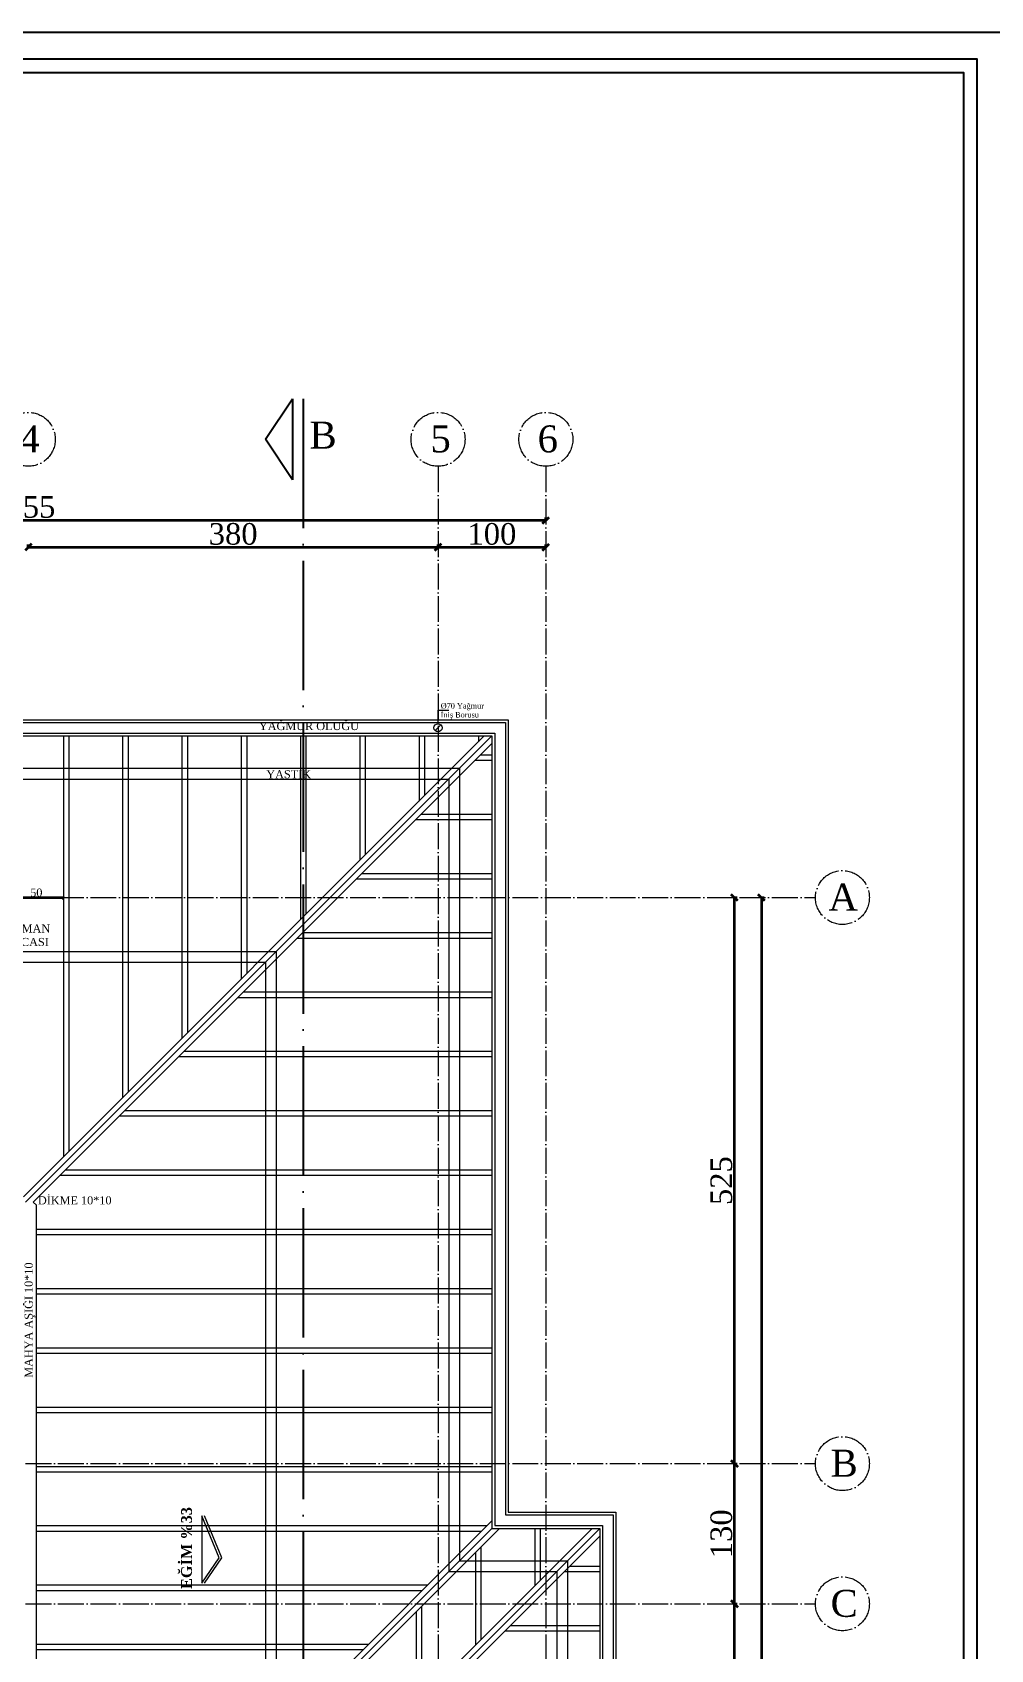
# Model space of a CAD drawing. Header units: metres. Extents: x -5196 to 34307, y 7076 to 19260.
# Drawn here: x 17656 to 18545, y 10674 to 12174 of the extents above; entities that cross this region are included whole.
import ezdxf

# ---------------------------------------------------------------- set-up
doc = ezdxf.new("R2010")
doc.units = ezdxf.units.M
doc.linetypes.add('ACAD_ISO04W100', pattern=[30, 24, -3, 0, -3])
doc.layers.add('YLZ-AKS', color=7, linetype='ACAD_ISO04W100', lineweight=5, true_color=0x2e2f36)
for name, color, linetype, lineweight in [('YLZ-ALAN HESABI', 41, 'Continuous', 35), ('YLZ-DUVAR', 151, 'Continuous', 20), ('YLZ-TEFRİŞ', 191, 'Continuous', 20), ('YLZ-YAĞMUR İNİŞ BORUSU', 223, 'Continuous', 15), ('YLZ-ÇATI', 241, 'Continuous', 13), ('YLZ-ÖLÇÜ', 251, 'Continuous', 5)]:
    doc.layers.add(name, color=color, linetype=linetype, lineweight=lineweight)
for name, color, linetype in [('YLZ-Kesit Çizgisi', 10, 'Continuous'), ('YLZ-PAFTA', 165, 'Continuous'), ('YLZ-YAZI', 113, 'Continuous')]:
    doc.layers.add(name, color=color, linetype=linetype)
doc.styles.add('ARIAL', font='times.ttf')
doc.dimstyles.new('YLZ - Dış Ölçü', dxfattribs={"dimscale": 2, "dimtxt": 10, "dimasz": 3, "dimexe": 1.25, "dimexo": 1, "dimgap": 1, "dimtad": 1, "dimdec": 1, "dimrnd": 0.5, "dimtxsty": 'ARIAL', "dimblk": 'OBLIQUE', "dimcen": 1, "dimclrd": 250, "dimclre": 250, "dimclrt": 150, "dimadec": 0, "dimazin": 0, "dimtfac": 1, "dimtdec": 1, "dimtmove": 1, "dimatfit": 3, "dimldrblk": 'OBLIQUE', "dimfxl": 0, "dimarcsym": 0})
doc.dimstyles.new('YLZ - İç Ölçü', dxfattribs={"dimscale": 0.75, "dimtxt": 10, "dimasz": 3, "dimexe": 1.25, "dimexo": 1, "dimgap": 1, "dimtad": 1, "dimdec": 1, "dimrnd": 0.5, "dimtxsty": 'ARIAL', "dimblk": 'OBLIQUE', "dimcen": 1, "dimclrd": 256, "dimclre": 256, "dimclrt": 125, "dimadec": 0, "dimazin": 0, "dimtfac": 1, "dimtdec": 1, "dimtmove": 1, "dimatfit": 3, "dimldrblk": 'OBLIQUE', "dimfxl": 0, "dimarcsym": 0})

# ---------------------------------------------------------------- blocks, each defined once
blk = doc.blocks.new('Çatı')
at = {"layer": 'YLZ-ÇATI'}
for p, q in [((19108.6, 10964.4), (19536.1, 11391.9)), ((19110.7, 10959.4), (19543.2, 11391.9)), ((19145.7, 11391.9), (19145.7, 11001.5)), ((19150.7, 11391.9), (19150.7, 11006.5)), ((19200.7, 11391.9), (19200.7, 11056.5)), ((19205.7, 11391.9), (19205.7, 11061.5)), ((19255.7, 11391.9), (19255.7, 11111.5)), ((19260.7, 11391.9), (19260.7, 11116.5)), ((19310.7, 11391.9), (19310.7, 11166.5)), ((19315.7, 11391.9), (19315.7, 11171.5)), ((19365.7, 11391.9), (19365.7, 11221.5)), ((19370.7, 11391.9), (19370.7, 11226.5)), ((19420.7, 11391.9), (19420.7, 11276.5)), ((19425.7, 11391.9), (19425.7, 11281.5)), ((19475.7, 11391.9), (19475.7, 11331.5)), ((19480.7, 11391.9), (19480.7, 11336.5)), ((19530.7, 11391.9), (19530.7, 11386.5)), ((19535.7, 11391.9), (19535.7, 11391.5)), ((19117.7, 10959.4), (19543.2, 11384.8)), ((19532.7, 11374.4), (19543.2, 11374.4)), ((19527.7, 11369.4), (19543.2, 11369.4)), ((19472.7, 11314.4), (19543.2, 11314.4)), ((19477.7, 11319.4), (19543.2, 11319.4)), ((19417.7, 11259.4), (19543.2, 11259.4)), ((19422.7, 11264.4), (19543.2, 11264.4)), ((19367.7, 11209.4), (19543.2, 11209.4)), ((19362.7, 11204.4), (19543.2, 11204.4)), ((19307.7, 11149.4), (19543.2, 11149.4)), ((19312.7, 11154.4), (19543.2, 11154.4)), ((19252.7, 11094.4), (19543.2, 11094.4)), ((19257.7, 11099.4), (19543.2, 11099.4)), ((19202.7, 11044.4), (19543.2, 11044.4)), ((19197.7, 11039.4), (19543.2, 11039.4)), ((19142.7, 10984.4), (19543.2, 10984.4)), ((19147.7, 10989.4), (19543.2, 10989.4)), ((19117.7, 10959.4), (19120.7, 10956.5)), ((19120.7, 10331.5), (19120.7, 10956.5)), ((19120.7, 10934.4), (19543.2, 10934.4)), ((19120.7, 10929.4), (19543.2, 10929.4)), ((19120.7, 10879.4), (19543.2, 10879.4)), ((19120.7, 10874.4), (19543.2, 10874.4)), ((19120.7, 10824.4), (19543.2, 10824.4)), ((19120.7, 10819.4), (19543.2, 10819.4)), ((19120.7, 10769.4), (19543.2, 10769.4)), ((19120.7, 10764.4), (19543.2, 10764.4)), ((19120.7, 10714.4), (19543.2, 10714.4)), ((19120.7, 10709.4), (19543.2, 10709.4)), ((19120.7, 10659.4), (19538.6, 10659.4)), ((19120.7, 10654.4), (19533.6, 10654.4)), ((19543.2, 10664), (19165.7, 10286.5)), ((19543.2, 10656.9), (19165.7, 10279.4)), ((19550.2, 10656.9), (19177.7, 10284.4)), ((19228.2, 10241.9), (19643.2, 10656.9)), ((19228.2, 10249), (19636.1, 10656.9)), ((19583.2, 10604), (19583.2, 10656.9)), ((19588.2, 10609), (19588.2, 10656.9)), ((19233.2, 10239.8), (19643.2, 10649.8)), ((19533.2, 10554), (19533.2, 10639.8)), ((19528.2, 10549), (19528.2, 10634.8)), ((19615.2, 10621.9), (19643.2, 10621.9)), ((19610.2, 10616.9), (19643.2, 10616.9)), ((19120.7, 10604.4), (19483.6, 10604.4)), ((19120.7, 10599.4), (19478.6, 10599.4)), ((19473.2, 10494), (19473.2, 10579.8)), ((19478.2, 10499), (19478.2, 10584.8)), ((19555.2, 10561.9), (19643.2, 10561.9)), ((19560.2, 10566.9), (19643.2, 10566.9)), ((19120.7, 10549.4), (19428.6, 10549.4)), ((19120.7, 10544.4), (19423.6, 10544.4))]:
    blk.add_line(p, q, dxfattribs=at)
for points in [[(18573.2, 11406.9), (19558.2, 11406.9), (19558.2, 10671.9), (19658.2, 10671.9), (19658.2, 9631.9), (18798.2, 9631.9), (18798.2, 9886.9), (18673.2, 9886.9), (18673.2, 10511.9), (18573.2, 10511.9)], [(18575.7, 11404.4), (19555.7, 11404.4), (19555.7, 10669.4), (19655.7, 10669.4), (19655.7, 9634.4), (18800.7, 9634.4), (18800.7, 9889.4), (18675.7, 9889.4), (18675.7, 10514.4), (18575.7, 10514.4)], [(18585.7, 11394.4), (19545.7, 11394.4), (19545.7, 10659.4), (19645.7, 10659.4), (19645.7, 9644.4), (18810.7, 9644.4), (18810.7, 9899.4), (18685.7, 9899.4), (18685.7, 10524.4), (18585.7, 10524.4)], [(18588.2, 11391.9), (19543.2, 11391.9), (19543.2, 10656.9), (19643.2, 10656.9), (19643.2, 9646.9), (18813.2, 9646.9), (18813.2, 9901.9), (18688.2, 9901.9), (18688.2, 10526.9), (18588.2, 10526.9)], [(18618.2, 11361.9), (19513.2, 11361.9), (19513.2, 10626.9), (19613.2, 10626.9), (19613.2, 9676.9), (18843.2, 9676.9), (18843.2, 9931.9), (18718.2, 9931.9), (18718.2, 10556.9), (18618.2, 10556.9)], [(18628.2, 11351.9), (19503.2, 11351.9), (19503.2, 10616.9), (19603.2, 10616.9), (19603.2, 9686.9), (18853.2, 9686.9), (18853.2, 9941.9), (18728.2, 9941.9), (18728.2, 10566.9), (18628.2, 10566.9)], [(18788.2, 11191.9), (19343.2, 11191.9), (19343.2, 10456.9), (19443.2, 10456.9), (19443.2, 9846.9), (19013.2, 9846.9), (19013.2, 10101.9), (18888.2, 10101.9), (18888.2, 10726.9), (18788.2, 10726.9)], [(18798.2, 11181.9), (19333.2, 11181.9), (19333.2, 10446.9), (19433.2, 10446.9), (19433.2, 9856.9), (19023.2, 9856.9), (19023.2, 10111.9), (18898.2, 10111.9), (18898.2, 10736.9), (18798.2, 10736.9)]]:
    blk.add_lwpolyline(points, close=True, dxfattribs=at)
blk = doc.blocks.new('Aks')
at = {"layer": 'YLZ-AKS'}
for p, q in [((479950.8, 4514594.6), (479950.8, 4512399.6)), ((480050.8, 4514594.6), (480050.8, 4512399.6)), ((478845.8, 4514194.6), (480300.8, 4514194.6)), ((478845.8, 4513669.6), (480300.8, 4513669.6)), ((478845.8, 4513539.6), (480300.8, 4513539.6))]:
    blk.add_line(p, q, dxfattribs=at)
for centre in [(479570.8, 4514619.6), (479950.8, 4514619.6), (480050.8, 4514619.6), (480325.8, 4514194.6), (480325.8, 4513669.6), (480325.8, 4513539.6)]:
    blk.add_circle(centre, 25, dxfattribs=at)
at = {"layer": 'YLZ-Kesit Çizgisi', "linetype": 'ACAD_ISO04W100', "ltscale": 5}
blk.add_line((479825.8, 4514657.1), (479825.8, 4512337.1), dxfattribs=at)
blk.add_lwpolyline([(479815.8, 4514582.1), (479790.8, 4514619.6), (479815.8, 4514657.1), (479815.8, 4514582.1)], dxfattribs=at)
at = {"layer": 'YLZ-Kesit Çizgisi', "linetype": 'ACAD_ISO04W100', "ltscale": 5, "insert": (479831.6, 4514636), "char_height": 25, "attachment_point": 1, "style": 'ARIAL'}
blk.add_mtext_dynamic_manual_height_columns('B', width=209.742, gutter_width=12.5, heights=[104], dxfattribs=at)
at = {"layer": 'YLZ-YAZI', "char_height": 25, "attachment_point": 1, "style": 'ARIAL'}
for s, insert in [('\\pi7.45917;4', (479555.1, 4514632.5)), ('\\pi8.63076;5', (479935.1, 4514632.5)), ('\\pi8.03595;6', (480035.1, 4514632.5)), ('\\pi2.78181;A', (480310.1, 4514207.5)), ('\\pi4.7645;B', (480310.1, 4513682.5)), ('\\pi4.75549;C', (480310.1, 4513552.5))]:
    blk.add_mtext_dynamic_manual_height_columns(s, width=31.519, gutter_width=12.5, heights=[8.55], dxfattribs=dict(at, insert=insert))
blk = doc.blocks.new('_Oblique')
at = {"color": 0, "linetype": 'ByBlock', "lineweight": -2}
blk.add_line((-0.5, -0.5), (0.5, 0.5), dxfattribs=at)
blk = doc.blocks.new('*D6163')
at = {"layer": 'Defpoints', "color": 0, "transparency": 16777216}
for p in [(17177.1, 8721.3), (18132.1, 8721.3), (18132.1, 8721.3)]:
    blk.add_point(p, dxfattribs=at)
at = {"layer": 'YLZ-ÖLÇÜ', "color": 250, "lineweight": -2, "transparency": 16777216}
for p, q in [((17177.1, 8721.3), (17177.1, 8723.8)), ((17177.1, 8721.3), (18132.1, 8721.3)), ((18132.1, 8721.3), (18132.1, 8723.8))]:
    blk.add_line(p, q, dxfattribs=at)
at = {"layer": 'YLZ-ÖLÇÜ', "color": 250, "lineweight": -2, "transparency": 16777216, "xscale": 6, "yscale": 6, "zscale": 6, "rotation": 180}
blk.add_blockref('_Oblique', (17177.1, 8721.3), dxfattribs=at)
at = {"layer": 'YLZ-ÖLÇÜ', "color": 250, "lineweight": -2, "transparency": 16777216, "xscale": 6, "yscale": 6, "zscale": 6}
blk.add_blockref('_Oblique', (18132.1, 8721.3), dxfattribs=at)
at = {"layer": 'YLZ-ÖLÇÜ', "color": 150, "transparency": 16777216, "insert": (17654.6, 8733.5), "char_height": 20, "attachment_point": 5, "style": 'ARIAL'}
blk.add_mtext('955', dxfattribs=at)
blk = doc.blocks.new('*D6167')
at = {"layer": 'Defpoints', "color": 0, "transparency": 16777216}
for p in [(17652.1, 8696.3), (18032.1, 8696.3), (18032.1, 8696.3)]:
    blk.add_point(p, dxfattribs=at)
at = {"layer": 'YLZ-ÖLÇÜ', "color": 250, "lineweight": -2, "transparency": 16777216}
for p, q in [((17652.1, 8696.3), (17652.1, 8698.8)), ((17652.1, 8696.3), (18032.1, 8696.3)), ((18032.1, 8696.3), (18032.1, 8698.8))]:
    blk.add_line(p, q, dxfattribs=at)
at = {"layer": 'YLZ-ÖLÇÜ', "color": 250, "lineweight": -2, "transparency": 16777216, "xscale": 6, "yscale": 6, "zscale": 6, "rotation": 180}
blk.add_blockref('_Oblique', (17652.1, 8696.3), dxfattribs=at)
at = {"layer": 'YLZ-ÖLÇÜ', "color": 250, "lineweight": -2, "transparency": 16777216, "xscale": 6, "yscale": 6, "zscale": 6}
blk.add_blockref('_Oblique', (18032.1, 8696.3), dxfattribs=at)
at = {"layer": 'YLZ-ÖLÇÜ', "color": 150, "transparency": 16777216, "insert": (17842.1, 8708.5), "char_height": 20, "attachment_point": 5, "style": 'ARIAL'}
blk.add_mtext('380', dxfattribs=at)
blk = doc.blocks.new('*D6168')
at = {"layer": 'Defpoints', "color": 0, "transparency": 16777216}
for p in [(18032.1, 8696.3), (18132.1, 8696.3), (18132.1, 8696.3)]:
    blk.add_point(p, dxfattribs=at)
at = {"layer": 'YLZ-ÖLÇÜ', "color": 250, "lineweight": -2, "transparency": 16777216}
for p, q in [((18032.1, 8696.3), (18032.1, 8698.8)), ((18032.1, 8696.3), (18132.1, 8696.3)), ((18132.1, 8696.3), (18132.1, 8698.8))]:
    blk.add_line(p, q, dxfattribs=at)
at = {"layer": 'YLZ-ÖLÇÜ', "color": 250, "lineweight": -2, "transparency": 16777216, "xscale": 6, "yscale": 6, "zscale": 6, "rotation": 180}
blk.add_blockref('_Oblique', (18032.1, 8696.3), dxfattribs=at)
at = {"layer": 'YLZ-ÖLÇÜ', "color": 250, "lineweight": -2, "transparency": 16777216, "xscale": 6, "yscale": 6, "zscale": 6}
blk.add_blockref('_Oblique', (18132.1, 8696.3), dxfattribs=at)
at = {"layer": 'YLZ-ÖLÇÜ', "color": 150, "transparency": 16777216, "insert": (18082.1, 8708.5), "char_height": 20, "attachment_point": 5, "style": 'ARIAL'}
blk.add_mtext('100', dxfattribs=at)
blk = doc.blocks.new('*D6174')
at = {"layer": 'Defpoints', "color": 0, "transparency": 16777216}
for p in [(18332.1, 8371.3), (18332.1, 6826.3), (18332.1, 6826.3)]:
    blk.add_point(p, dxfattribs=at)
at = {"layer": 'YLZ-ÖLÇÜ', "color": 250, "lineweight": -2, "transparency": 16777216}
for p, q in [((18332.1, 8371.3), (18334.6, 8371.3)), ((18332.1, 8371.3), (18332.1, 6826.3)), ((18332.1, 6826.3), (18334.6, 6826.3))]:
    blk.add_line(p, q, dxfattribs=at)
at = {"layer": 'YLZ-ÖLÇÜ', "color": 250, "lineweight": -2, "transparency": 16777216, "xscale": 6, "yscale": 6, "zscale": 6}
for p, rotation in [((18332.1, 8371.3), 90), ((18332.1, 6826.3), 270)]:
    blk.add_blockref('_Oblique', p, dxfattribs=dict(at, rotation=rotation))
at = {"layer": 'YLZ-ÖLÇÜ', "color": 150, "transparency": 16777216, "insert": (18319.9, 7598.8), "char_height": 20, "attachment_point": 5, "rotation": 90, "style": 'ARIAL'}
blk.add_mtext('1545', dxfattribs=at)
blk = doc.blocks.new('*D6176')
at = {"layer": 'Defpoints', "color": 0, "transparency": 16777216}
for p in [(18307.1, 7716.3), (18307.1, 7716.3), (18307.1, 7081.3)]:
    blk.add_point(p, dxfattribs=at)
at = {"layer": 'YLZ-ÖLÇÜ', "color": 250, "lineweight": -2, "transparency": 16777216}
for p, q in [((18307.1, 7716.3), (18309.6, 7716.3)), ((18307.1, 7081.3), (18307.1, 7716.3)), ((18307.1, 7081.3), (18309.6, 7081.3))]:
    blk.add_line(p, q, dxfattribs=at)
at = {"layer": 'YLZ-ÖLÇÜ', "color": 250, "lineweight": -2, "transparency": 16777216, "xscale": 6, "yscale": 6, "zscale": 6}
for p, rotation in [((18307.1, 7716.3), 90), ((18307.1, 7081.3), 270)]:
    blk.add_blockref('_Oblique', p, dxfattribs=dict(at, rotation=rotation))
at = {"layer": 'YLZ-ÖLÇÜ', "color": 150, "transparency": 16777216, "insert": (18294.9, 7398.8), "char_height": 20, "attachment_point": 5, "rotation": 90, "style": 'ARIAL'}
blk.add_mtext('635', dxfattribs=at)
blk = doc.blocks.new('*D6177')
at = {"layer": 'Defpoints', "color": 0, "transparency": 16777216}
for p in [(18307.1, 7846.3), (18307.1, 7846.3), (18307.1, 7716.3)]:
    blk.add_point(p, dxfattribs=at)
at = {"layer": 'YLZ-ÖLÇÜ', "color": 250, "lineweight": -2, "transparency": 16777216}
for p, q in [((18307.1, 7846.3), (18309.6, 7846.3)), ((18307.1, 7716.3), (18307.1, 7846.3)), ((18307.1, 7716.3), (18309.6, 7716.3))]:
    blk.add_line(p, q, dxfattribs=at)
at = {"layer": 'YLZ-ÖLÇÜ', "color": 250, "lineweight": -2, "transparency": 16777216, "xscale": 6, "yscale": 6, "zscale": 6}
for p, rotation in [((18307.1, 7846.3), 90), ((18307.1, 7716.3), 270)]:
    blk.add_blockref('_Oblique', p, dxfattribs=dict(at, rotation=rotation))
at = {"layer": 'YLZ-ÖLÇÜ', "color": 150, "transparency": 16777216, "insert": (18294.9, 7781.3), "char_height": 20, "attachment_point": 5, "rotation": 90, "style": 'ARIAL'}
blk.add_mtext('130', dxfattribs=at)
blk = doc.blocks.new('*D6178')
at = {"layer": 'Defpoints', "color": 0, "transparency": 16777216}
for p in [(18307.1, 8371.3), (18307.1, 8371.3), (18307.1, 7846.3)]:
    blk.add_point(p, dxfattribs=at)
at = {"layer": 'YLZ-ÖLÇÜ', "color": 250, "lineweight": -2, "transparency": 16777216}
for p, q in [((18307.1, 8371.3), (18309.6, 8371.3)), ((18307.1, 7846.3), (18307.1, 8371.3)), ((18307.1, 7846.3), (18309.6, 7846.3))]:
    blk.add_line(p, q, dxfattribs=at)
at = {"layer": 'YLZ-ÖLÇÜ', "color": 250, "lineweight": -2, "transparency": 16777216, "xscale": 6, "yscale": 6, "zscale": 6}
for p, rotation in [((18307.1, 8371.3), 90), ((18307.1, 7846.3), 270)]:
    blk.add_blockref('_Oblique', p, dxfattribs=dict(at, rotation=rotation))
at = {"layer": 'YLZ-ÖLÇÜ', "color": 150, "transparency": 16777216, "insert": (18294.9, 8108.8), "char_height": 20, "attachment_point": 5, "rotation": 90, "style": 'ARIAL'}
blk.add_mtext('525', dxfattribs=at)
blk = doc.blocks.new('*D6361')
at = {"layer": 'Defpoints', "color": 0, "transparency": 16777216}
for p in [(491692.3, 4508140.3), (491742.3, 4508140.3), (491742.3, 4508140.3)]:
    blk.add_point(p, dxfattribs=at)
at = {"layer": 'YLZ-ÖLÇÜ', "color": 251, "lineweight": -2, "transparency": 16777216}
for p, q in [((491692.3, 4508140.3), (491692.3, 4508141.2)), ((491692.3, 4508140.3), (491742.3, 4508140.3)), ((491742.3, 4508140.3), (491742.3, 4508141.2))]:
    blk.add_line(p, q, dxfattribs=at)
at = {"layer": 'YLZ-ÖLÇÜ', "color": 251, "lineweight": -2, "transparency": 16777216, "xscale": 2.25, "yscale": 2.25, "zscale": 2.25, "rotation": 180}
blk.add_blockref('_Oblique', (491692.3, 4508140.3), dxfattribs=at)
at = {"layer": 'YLZ-ÖLÇÜ', "color": 251, "lineweight": -2, "transparency": 16777216, "xscale": 2.25, "yscale": 2.25, "zscale": 2.25}
blk.add_blockref('_Oblique', (491742.3, 4508140.3), dxfattribs=at)
at = {"layer": 'YLZ-ÖLÇÜ', "color": 125, "transparency": 16777216, "insert": (491717.3, 4508144.9), "char_height": 7.5, "attachment_point": 5, "style": 'ARIAL'}
blk.add_mtext('50', dxfattribs=at)
blk = doc.blocks.new('Çatı Dış Ölçü')
at = {"layer": 'YLZ-ÖLÇÜ'}
for p1, p2, picture, middle in [((17177.1, 8721.32), (18132.1, 8721.32), '*D6163', (17654.6, 8733.52)), ((18332.1, 8371.32), (18332.1, 6826.32), '*D6174', (18319.92, 7598.82))]:
    dim = blk.add_aligned_dim(p1=p1, p2=p2, distance=0, dimstyle='YLZ - Dış Ölçü', dxfattribs=at)
    dim.commit()
    dim.dimension.update_dxf_attribs({"geometry": picture, "text_midpoint": middle})
for base, p1, p2, angle, picture, middle in [((18032.1, 8696.32), (17652.1, 8696.32), (18032.1, 8696.32), 180, '*D6167', (17842.1, 8708.5)), ((18132.1, 8696.32), (18032.1, 8696.32), (18132.1, 8696.32), 180, '*D6168', (18082.1, 8708.5)), ((18307.1, 8371.32), (18307.1, 7846.32), (18307.1, 8371.32), 270, '*D6178', (18294.92, 8108.82)), ((18307.1, 7846.32), (18307.1, 7716.32), (18307.1, 7846.32), 270, '*D6177', (18294.92, 7781.32)), ((18307.1, 7716.32), (18307.1, 7081.32), (18307.1, 7716.32), 270, '*D6176', (18294.92, 7398.82))]:
    dim = blk.add_linear_dim(base=base, p1=p1, p2=p2, angle=angle, dimstyle='YLZ - Dış Ölçü', dxfattribs=at)
    dim.commit()
    dim.dimension.update_dxf_attribs({"geometry": picture, "text_midpoint": middle})
blk = doc.blocks.new('Çatı Tefriş')
at = {"layer": 'YLZ-TEFRİŞ'}
for points in [[(491870.66, 4507566.85), (491870.66, 4507504.35), (491886.91, 4507527.79), (491870.66, 4507566.85)], [(491873.16, 4507504.35), (491889.41, 4507527.79), (491873.16, 4507566.85)]]:
    blk.add_lwpolyline(points, dxfattribs=at)
at = {"layer": 'YLZ-YAĞMUR İNİŞ BORUSU', "ltscale": 5}
for p, q in [((492089.84, 4508301.54), (492089.84, 4508314.04)), ((492089.84, 4508314.04), (492099.84, 4508314.04)), ((492092.49, 4508300.44), (492087.19, 4508295.13))]:
    blk.add_line(p, q, dxfattribs=at)
blk.add_circle((492089.84, 4508297.79), 3.75, dxfattribs=at)
at = {"layer": 'YLZ-TEFRİŞ', "insert": (491851.6, 4507443.66), "char_height": 10, "attachment_point": 1, "rotation": 90, "style": 'ARIAL'}
blk.add_mtext_dynamic_manual_height_columns('\\pi55.42934;{\\fTimes New Roman|b1|i0|c162|p18;EĞİM %33}', width=184.1101, gutter_width=6.25, heights=[51.99], dxfattribs=at)
at = {"layer": 'YLZ-YAZI', "char_height": 7.5, "style": 'ARIAL'}
for s, width, heights, insert, attachment_point in [('YAĞMUR OLUĞU', 109.7819, [64.85], (492016.55, 4508303.16), 3), ('YASTIK', 109.7819, [64.85], (491972.12, 4508258.44), 3), ('DUMAN BACASI', 50.6309, [31.67], (491687.34, 4508095.29), 7), ('DİKME 10*10', 109.7819, [64.85], (491787.07, 4507863.26), 3)]:
    blk.add_mtext_dynamic_manual_height_columns(s, width=width, gutter_width=12.5, heights=heights, dxfattribs=dict(at, insert=insert, attachment_point=attachment_point))
at = {"layer": 'YLZ-YAZI', "insert": (491706.43, 4507801.93), "char_height": 7.5, "attachment_point": 3, "rotation": 90, "style": 'ARIAL'}
blk.add_mtext_dynamic_manual_height_columns('MAHYA AŞIĞI 10*10', width=109.7819, gutter_width=12.5, heights=[64.85], dxfattribs=at)
at = {"layer": 'YLZ-YAĞMUR İNİŞ BORUSU', "ltscale": 5, "insert": (492092.34, 4508305.7), "char_height": 5, "attachment_point": 7, "style": 'ARIAL'}
blk.add_mtext_dynamic_manual_height_columns('Ø70 Yağmur \\Pİniş Borusu', width=141.5446, gutter_width=12.5, heights=[0], dxfattribs=at)
at = {"layer": 'YLZ-ÖLÇÜ'}
dim = blk.add_linear_dim(base=(491742.34, 4508140.29), p1=(491692.34, 4508140.29), p2=(491742.34, 4508140.29), angle=180, dimstyle='YLZ - İç Ölçü', dxfattribs=at)
dim.commit()
dim.dimension.update_dxf_attribs({"geometry": '*D6361', "text_midpoint": (491717.34, 4508144.85)})

msp = doc.modelspace()

# ---------------------------------------------------------------- linework, layer by layer
at = {"layer": 'YLZ-PAFTA'}
for points in [[(10032.1, 9173.82), (18557.1, 9173.82), (18557.1, 12173.82), (10032.1, 12173.82)], [(10057.1, 9198.82), (18532.1, 9198.82), (18532.1, 12148.82), (10057.1, 12148.82)], [(10069.6, 9211.32), (18519.6, 9211.32), (18519.6, 12136.32), (10069.6, 12136.32)]]:
    msp.add_lwpolyline(points, close=True, dxfattribs=at)

# ---------------------------------------------------------------- block references
at = {"layer": 'YLZ-ALAN HESABI'}
for name, p in [('Çatı Dış Ölçü', (0, 3000)), ('Çatı Tefriş', (-474057.74, -4496768.96))]:
    msp.add_blockref(name, p, dxfattribs=at)
at = {"layer": 'YLZ-DUVAR'}
msp.add_blockref('Çatı', (-1461.06, 129.42), dxfattribs=at)
at = {"layer": 'YLZ-TEFRİŞ'}
msp.add_blockref('Aks', (-461918.68, -4502823.23), dxfattribs=at)

doc.saveas('drawing.dxf')
